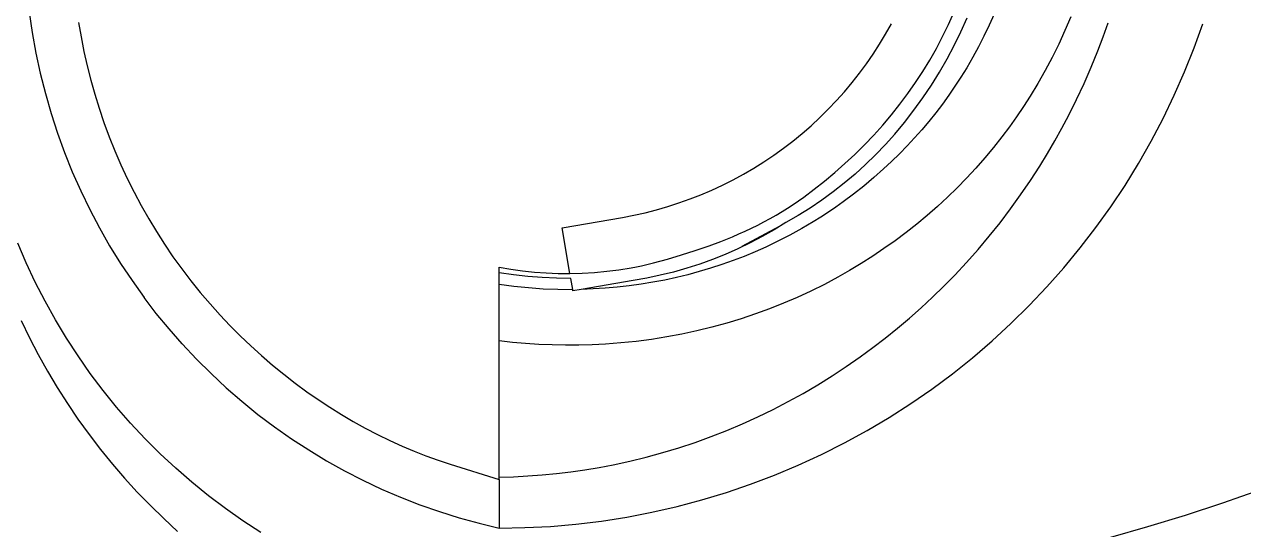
# Model space of a CAD drawing. Header units: inches. Extents: x -1 to 175, y 3 to 130.
# Drawn here: x 148.268 to 150.244, y 111.543 to 112.36 of the extents above; entities that cross this region are included whole.
import ezdxf

# ---------------------------------------------------------------- set-up
doc = ezdxf.new("R2010")
doc.units = ezdxf.units.IN
doc.header["$PDSIZE"] = -1
doc.layers.add('ZANO_R', color=7, linetype='Continuous', lineweight=0)
doc.layers.add('ZANO_W', color=1, linetype='Continuous', lineweight=0)
doc.styles.get("Standard").update_dxf_attribs({"font": 'ARIALUNI.TTF'})
doc.dimstyles.new('amerykanie', dxfattribs={"dimtxt": 50, "dimasz": 50, "dimexe": 0.5, "dimexo": 0.5, "dimgap": 1, "dimtad": 1, "dimdec": 0, "dimzin": 0, "dimlunit": 5, "dimtxsty": 'Standard', "dimcen": 0.09, "dimclrd": 1, "dimclre": 1, "dimclrt": 1, "dimazin": 0, "dimtfac": 1, "dimtdec": 0, "dimtmove": 0, "dimatfit": 3, "dimfxl": 1, "dimtzin": 0, "dimarcsym": 1})

# ---------------------------------------------------------------- blocks, each defined once
blk = doc.blocks.new('*D368')
at = {"layer": 'Defpoints', "color": 0}
for p in [(137.4775, 117.9367), (137.4775, 117.4851), (152.8964, 110.0175)]:
    blk.add_point(p, dxfattribs=at)
at = {"layer": 'ZANO_W', "color": 1, "lineweight": -2}
for p, q in [((137.4775, 117.9851), (137.4775, 118.4367)), ((152.8964, 110.5175), (152.8964, 118.4367)), ((151.8964, 117.9367), (138.4775, 117.9367))]:
    blk.add_line(p, q, dxfattribs=at)
at = {"layer": 'ZANO_W', "color": 1}
for points in [[(138.4775, 118.1034), (138.4775, 117.77), (137.4775, 117.9367)], [(151.8964, 117.77), (151.8964, 118.1034), (152.8964, 117.9367)]]:
    blk.add_solid(points, dxfattribs=at)
at = {"layer": 'ZANO_W', "color": 1, "insert": (145.187, 118.9558), "char_height": 1, "attachment_point": 5}
blk.add_mtext('15 7/16', dxfattribs=at)
blk = doc.blocks.new('*D370')
at = {"layer": 'Defpoints', "color": 0}
for p in [(149.1036, 116.9063), (152.9338, 94.0726), (157.9708, 94.0726)]:
    blk.add_point(p, dxfattribs=at)
at = {"layer": 'ZANO_W', "color": 1, "lineweight": -2}
for p, q in [((149.6036, 116.9063), (158.4708, 116.9063)), ((157.9708, 115.9063), (157.9708, 95.0726)), ((153.4338, 94.0726), (158.4708, 94.0726))]:
    blk.add_line(p, q, dxfattribs=at)
at = {"layer": 'ZANO_W', "color": 1}
for points in [[(158.1374, 115.9063), (157.8041, 115.9063), (157.9708, 116.9063)], [(157.8041, 95.0726), (158.1374, 95.0726), (157.9708, 94.0726)]]:
    blk.add_solid(points, dxfattribs=at)
at = {"layer": 'ZANO_W', "color": 1, "insert": (156.9517, 105.4895), "char_height": 1, "attachment_point": 5, "rotation": 90}
blk.add_mtext('22 13/16', dxfattribs=at)

msp = doc.modelspace()

# ---------------------------------------------------------------- linework, layer by layer
at = {"layer": 'ZANO_R'}
for p, q in [((148.2763, 112.37963), (148.28111, 112.34639)), ((149.76681, 112.35953), (149.77562, 112.37926)), ((149.84086, 112.37627), (149.8329, 112.35847)), ((148.3561, 112.36302), (148.36013, 112.3395)), ((149.66503, 112.34398), (149.67446, 112.36062)), ((149.75737, 112.34007), (149.76681, 112.35953)), ((149.7869, 112.34793), (149.79695, 112.37055)), ((149.8329, 112.35847), (149.82447, 112.34089)), ((149.96509, 112.37205), (149.95568, 112.34986)), ((150.0176, 112.33959), (150.02567, 112.36224)), ((150.16522, 112.32169), (150.1793, 112.36084)), ((148.28111, 112.34639), (148.28706, 112.31334)), ((148.36013, 112.3395), (148.36478, 112.31608)), ((149.6551, 112.32764), (149.66503, 112.34398)), ((149.7473, 112.32089), (149.75737, 112.34007)), ((149.77608, 112.32567), (149.7869, 112.34793)), ((149.82447, 112.34089), (149.81558, 112.32354)), ((149.95568, 112.34986), (149.94566, 112.32794)), ((150.00906, 112.3171), (150.0176, 112.33959)), ((148.36478, 112.31608), (148.37003, 112.29279)), ((149.64467, 112.31162), (149.6551, 112.32764)), ((149.73663, 112.30203), (149.7473, 112.32089)), ((149.76451, 112.30379), (149.77608, 112.32567)), ((149.81558, 112.32354), (149.80623, 112.30644)), ((149.94566, 112.32794), (149.93501, 112.30631)), ((149.99827, 112.29053), (150.00906, 112.3171)), ((150.14979, 112.28304), (150.16522, 112.32169)), ((148.28706, 112.31334), (148.29413, 112.28051)), ((149.62241, 112.28062), (149.63377, 112.29594)), ((149.63377, 112.29594), (149.64467, 112.31162)), ((149.72536, 112.28352), (149.73663, 112.30203)), ((149.75219, 112.28232), (149.76451, 112.30379)), ((149.80623, 112.30644), (149.79643, 112.28959)), ((149.93501, 112.30631), (149.92375, 112.28499)), ((148.29413, 112.28051), (148.30232, 112.24794)), ((148.37003, 112.29279), (148.37589, 112.26965)), ((149.6105, 112.2655), (149.62241, 112.28062)), ((149.71352, 112.26538), (149.72536, 112.28352)), ((149.73914, 112.26129), (149.75219, 112.28232)), ((149.79643, 112.28959), (149.78711, 112.27448)), ((149.92375, 112.28499), (149.91188, 112.26401)), ((149.98681, 112.26423), (149.99827, 112.29053)), ((150.13304, 112.24495), (150.14979, 112.28304)), ((148.37589, 112.26965), (148.38235, 112.24668)), ((149.5981, 112.25073), (149.6105, 112.2655)), ((149.70112, 112.24765), (149.71352, 112.26538)), ((149.72537, 112.24072), (149.73914, 112.26129)), ((149.77741, 112.25961), (149.76736, 112.24498)), ((149.78711, 112.27448), (149.77741, 112.25961)), ((149.91188, 112.26401), (149.8994, 112.24338)), ((149.97468, 112.23824), (149.98681, 112.26423)), ((148.30232, 112.24794), (148.31161, 112.21567)), ((148.38235, 112.24668), (148.38939, 112.22392)), ((149.57192, 112.22236), (149.58524, 112.23634)), ((149.58524, 112.23634), (149.5981, 112.25073)), ((149.68819, 112.23034), (149.70112, 112.24765)), ((149.71091, 112.22063), (149.72537, 112.24072)), ((149.76736, 112.24498), (149.75694, 112.2306)), ((149.8994, 112.24338), (149.88857, 112.22652)), ((149.9619, 112.21256), (149.97468, 112.23824)), ((150.11499, 112.20746), (150.13304, 112.24495)), ((148.38939, 112.22392), (148.39729, 112.20067)), ((149.55818, 112.20879), (149.57192, 112.22236)), ((149.67461, 112.21335), (149.68819, 112.23034)), ((149.69576, 112.20105), (149.71091, 112.22063)), ((149.74617, 112.2165), (149.73506, 112.20266)), ((149.75694, 112.2306), (149.74617, 112.2165)), ((149.88857, 112.22652), (149.87733, 112.20993)), ((148.31161, 112.21567), (148.322, 112.18373)), ((148.39729, 112.20067), (148.40582, 112.17761)), ((149.54403, 112.19567), (149.55818, 112.20879)), ((149.64576, 112.18045), (149.66045, 112.19671)), ((149.66045, 112.19671), (149.67461, 112.21335)), ((149.67995, 112.18201), (149.69576, 112.20105)), ((149.73506, 112.20266), (149.72362, 112.1891)), ((149.87733, 112.20993), (149.86568, 112.19361)), ((149.95084, 112.1916), (149.9619, 112.21256)), ((150.09565, 112.17062), (150.11499, 112.20746)), ((148.322, 112.18373), (148.33347, 112.15217)), ((148.40582, 112.17761), (148.41498, 112.15477)), ((149.51458, 112.17083), (149.52949, 112.18301)), ((149.52949, 112.18301), (149.54403, 112.19567)), ((149.63057, 112.1646), (149.64576, 112.18045)), ((149.67995, 112.18201), (149.66464, 112.16502)), ((149.72362, 112.1891), (149.71185, 112.17581)), ((149.85364, 112.17759), (149.83998, 112.16032)), ((149.86568, 112.19361), (149.85364, 112.17759)), ((149.93933, 112.17089), (149.95084, 112.1916)), ((149.4836, 112.14795), (149.49928, 112.15916)), ((149.49928, 112.15916), (149.51458, 112.17083)), ((149.61494, 112.14918), (149.63057, 112.1646)), ((149.66464, 112.16502), (149.64875, 112.14858)), ((149.69978, 112.16282), (149.6874, 112.15012)), ((149.71185, 112.17581), (149.69978, 112.16282)), ((149.83998, 112.16032), (149.82586, 112.14342)), ((149.92738, 112.15043), (149.93933, 112.17089)), ((150.07505, 112.13446), (150.09565, 112.17062)), ((148.33347, 112.15217), (148.34601, 112.12101)), ((148.41498, 112.15477), (148.42477, 112.13219)), ((149.4512, 112.127), (149.46757, 112.13722)), ((149.46757, 112.13722), (149.4836, 112.14795)), ((149.59891, 112.13423), (149.61494, 112.14918)), ((149.64875, 112.14858), (149.6323, 112.1327)), ((149.67473, 112.13771), (149.66176, 112.12561)), ((149.6874, 112.15012), (149.67473, 112.13771)), ((149.82586, 112.14342), (149.8113, 112.1269)), ((149.91499, 112.13023), (149.92738, 112.15043)), ((148.34601, 112.12101), (148.35961, 112.09031)), ((148.42477, 112.13219), (148.43516, 112.10988)), ((149.41757, 112.1081), (149.43453, 112.11728)), ((149.43453, 112.11728), (149.4512, 112.127)), ((149.56586, 112.10582), (149.58253, 112.11976)), ((149.58253, 112.11976), (149.59891, 112.13423)), ((149.61531, 112.11739), (149.5978, 112.10268)), ((149.6323, 112.1327), (149.61531, 112.11739)), ((149.66176, 112.12561), (149.64586, 112.11153)), ((149.8113, 112.1269), (149.79631, 112.11076)), ((149.89976, 112.10667), (149.91499, 112.13023)), ((150.05322, 112.09904), (150.07505, 112.13446)), ((148.43516, 112.10988), (148.44615, 112.08787)), ((149.38289, 112.09135), (149.40035, 112.09945)), ((149.40035, 112.09945), (149.41757, 112.1081)), ((149.54919, 112.09265), (149.56586, 112.10582)), ((149.5978, 112.10268), (149.57979, 112.08859)), ((149.62957, 112.09791), (149.61289, 112.08475)), ((149.64586, 112.11153), (149.62957, 112.09791)), ((149.79631, 112.11076), (149.78091, 112.09502)), ((149.88392, 112.0835), (149.89976, 112.10667)), ((150.03018, 112.06439), (150.05322, 112.09904)), ((148.35961, 112.09031), (148.37425, 112.06008)), ((148.44615, 112.08787), (148.45773, 112.06618)), ((149.34775, 112.07692), (149.36542, 112.08387)), ((149.36542, 112.08387), (149.38289, 112.09135)), ((149.52366, 112.07402), (149.53227, 112.08009)), ((149.53227, 112.08009), (149.54919, 112.09265)), ((149.57979, 112.08859), (149.56131, 112.07513)), ((149.61289, 112.08475), (149.59585, 112.07208)), ((149.76511, 112.07967), (149.74892, 112.06475)), ((149.78091, 112.09502), (149.76511, 112.07967)), ((149.8675, 112.06075), (149.88392, 112.0835)), ((148.37425, 112.06008), (148.38991, 112.03037)), ((148.45773, 112.06618), (148.46988, 112.04483)), ((149.27526, 112.05469), (149.29362, 112.05939)), ((149.29362, 112.05939), (149.31183, 112.06467)), ((149.31183, 112.06467), (149.32987, 112.07051)), ((149.32987, 112.07051), (149.34775, 112.07692)), ((149.49703, 112.05666), (149.50606, 112.06232)), ((149.50606, 112.06232), (149.51493, 112.0681)), ((149.51493, 112.0681), (149.52366, 112.07402)), ((149.54237, 112.06231), (149.523, 112.05016)), ((149.56131, 112.07513), (149.54237, 112.06231)), ((149.58404, 112.06373), (149.57208, 112.05561)), ((149.59585, 112.07208), (149.58404, 112.06373)), ((149.74892, 112.06475), (149.73235, 112.05024)), ((149.85051, 112.03842), (149.8675, 112.06075)), ((150.00595, 112.03056), (150.03018, 112.06439)), ((148.46988, 112.04483), (148.48245, 112.02405)), ((149.14027, 112.03022), (149.23819, 112.04706)), ((149.23819, 112.04706), (149.25678, 112.05058)), ((149.25678, 112.05058), (149.27526, 112.05469)), ((149.45764, 112.03464), (149.46761, 112.03983)), ((149.46761, 112.03983), (149.47749, 112.04522)), ((149.47749, 112.04522), (149.48729, 112.05083)), ((149.50321, 112.03868), (149.48432, 112.02701)), ((149.48729, 112.05083), (149.49703, 112.05666)), ((149.523, 112.05016), (149.50322, 112.03868)), ((149.54769, 112.04008), (149.52889, 112.02899)), ((149.55996, 112.04772), (149.54769, 112.04008)), ((149.57208, 112.05561), (149.55996, 112.04772)), ((149.73235, 112.05024), (149.71536, 112.03613)), ((149.83295, 112.01653), (149.85051, 112.03842)), ((148.38991, 112.03037), (148.40657, 112.00122)), ((148.48245, 112.02405), (148.4956, 112.00358)), ((149.15299, 111.95629), (149.14027, 112.03022)), ((149.41664, 112.01575), (149.42708, 112.02022)), ((149.42708, 112.02022), (149.43739, 112.02485)), ((149.43219, 112.00032), (149.49379, 112.0337)), ((149.43739, 112.02485), (149.44757, 112.02965)), ((149.44757, 112.02965), (149.45764, 112.03464)), ((149.48432, 112.02701), (149.46502, 112.01601)), ((149.50978, 112.01845), (149.49036, 112.00848)), ((149.52889, 112.02899), (149.50978, 112.01845)), ((149.69802, 112.02246), (149.68034, 112.00923)), ((149.71536, 112.03613), (149.69802, 112.02246)), ((149.98057, 111.99759), (150.00595, 112.03056)), ((148.27133, 111.97338), (148.25775, 112.00516)), ((148.40657, 112.00122), (148.42422, 111.97264)), ((148.4956, 112.00358), (148.50929, 111.98346)), ((149.35635, 111.99341), (149.3788, 112.00114)), ((149.3788, 112.00114), (149.39781, 112.0082)), ((149.39781, 112.0082), (149.41664, 112.01575)), ((149.44536, 112.00569), (149.42535, 111.99605)), ((149.46502, 112.01601), (149.44536, 112.00569)), ((149.47066, 111.99909), (149.45314, 111.99131)), ((149.49036, 112.00848), (149.47066, 111.99909)), ((149.68034, 112.00923), (149.66232, 111.99646)), ((149.81484, 111.9951), (149.83295, 112.01653)), ((148.50929, 111.98346), (148.52353, 111.96371)), ((149.28827, 111.97342), (149.31108, 111.97953)), ((149.31108, 111.97953), (149.33374, 111.98621)), ((149.33374, 111.98621), (149.35635, 111.99341)), ((149.38438, 111.9789), (149.36347, 111.97141)), ((149.40501, 111.98712), (149.38438, 111.9789)), ((149.42535, 111.99605), (149.40501, 111.98712)), ((149.43541, 111.98399), (149.41751, 111.97713)), ((149.45314, 111.99131), (149.43541, 111.98399)), ((149.64399, 111.98416), (149.62535, 111.97232)), ((149.66232, 111.99646), (149.64399, 111.98416)), ((149.79619, 111.97414), (149.81484, 111.9951)), ((149.95407, 111.96551), (149.98057, 111.99759)), ((148.286, 111.9421), (148.27133, 111.97338)), ((148.42422, 111.97264), (148.44284, 111.94469)), ((148.52353, 111.96371), (148.5383, 111.94435)), ((149.03818, 111.96655), (149.05713, 111.9632)), ((149.03818, 111.84691), (149.03818, 111.96655)), ((149.05713, 111.9632), (149.07619, 111.9605)), ((149.07619, 111.9605), (149.09532, 111.95846)), ((149.19285, 111.95807), (149.21272, 111.95991)), ((149.21272, 111.95991), (149.23251, 111.96237)), ((149.23251, 111.96237), (149.25222, 111.96547)), ((149.25222, 111.96547), (149.26076, 111.96708)), ((149.26076, 111.96708), (149.26925, 111.96888)), ((149.26925, 111.96888), (149.28827, 111.97342)), ((149.34232, 111.96465), (149.32094, 111.95862)), ((149.36347, 111.97141), (149.34232, 111.96465)), ((149.36283, 111.9593), (149.34432, 111.95429)), ((149.38121, 111.96478), (149.36283, 111.9593)), ((149.39944, 111.97072), (149.38121, 111.96478)), ((149.41751, 111.97713), (149.39944, 111.97072)), ((149.60641, 111.96096), (149.5872, 111.95008)), ((149.62535, 111.97232), (149.60641, 111.96096)), ((149.77701, 111.95366), (149.79619, 111.97414)), ((149.92648, 111.93436), (149.95407, 111.96551)), ((148.30175, 111.91134), (148.286, 111.9421)), ((148.44284, 111.94469), (148.46239, 111.91739)), ((148.5383, 111.94435), (148.55357, 111.9254)), ((149.06129, 111.95396), (149.03818, 111.95715)), ((149.08448, 111.95149), (149.06129, 111.95396)), ((149.10773, 111.94973), (149.08448, 111.95149)), ((149.09532, 111.95846), (149.11452, 111.95708)), ((149.13103, 111.94869), (149.10773, 111.94973)), ((149.11452, 111.95708), (149.13375, 111.95635)), ((149.15435, 111.94837), (149.13103, 111.94869)), ((149.13375, 111.95635), (149.15299, 111.95629)), ((149.15299, 111.95629), (149.17293, 111.95686)), ((149.15745, 111.93036), (149.15435, 111.94836)), ((149.25573, 111.94507), (149.17127, 111.93054)), ((149.17293, 111.95686), (149.19285, 111.95807)), ((149.27762, 111.94883), (149.25573, 111.94507)), ((149.28751, 111.942), (149.26828, 111.93886)), ((149.29937, 111.95335), (149.27762, 111.94883)), ((149.30665, 111.94563), (149.28751, 111.942)), ((149.32094, 111.95862), (149.29937, 111.95335)), ((149.32569, 111.94975), (149.30665, 111.94563)), ((149.34432, 111.95429), (149.32569, 111.94975)), ((149.5872, 111.95008), (149.56568, 111.93865)), ((149.75922, 111.93556), (149.77701, 111.95366)), ((148.55357, 111.9254), (148.56934, 111.90688)), ((149.03818, 111.93894), (149.06191, 111.93578)), ((149.06191, 111.93578), (149.08572, 111.93333)), ((149.08572, 111.93333), (149.1096, 111.93161)), ((149.1096, 111.93161), (149.13351, 111.93062)), ((149.13351, 111.93062), (149.15745, 111.93036)), ((149.15782, 111.92823), (149.15745, 111.93036)), ((149.17127, 111.93054), (149.15782, 111.92823)), ((149.19075, 111.93122), (149.17127, 111.93054)), ((149.2102, 111.93239), (149.19075, 111.93122)), ((149.22961, 111.93405), (149.2102, 111.93239)), ((149.24897, 111.93621), (149.22961, 111.93405)), ((149.26828, 111.93886), (149.24897, 111.93621)), ((149.54386, 111.92782), (149.52174, 111.9176)), ((149.56568, 111.93865), (149.54386, 111.92782)), ((149.74102, 111.91788), (149.75922, 111.93556)), ((149.89783, 111.90419), (149.92648, 111.93436)), ((148.31856, 111.88115), (148.30175, 111.91134)), ((148.48221, 111.89162), (148.46239, 111.91739)), ((148.56934, 111.90688), (148.58558, 111.8888)), ((149.49936, 111.908), (149.47671, 111.89901)), ((149.52174, 111.9176), (149.49936, 111.908)), ((149.70342, 111.88381), (149.72242, 111.90063)), ((149.72242, 111.90063), (149.74102, 111.91788)), ((149.86815, 111.87502), (149.89783, 111.90419)), ((148.26287, 111.88019), (148.27641, 111.85223)), ((148.3364, 111.85156), (148.31856, 111.88115)), ((148.50286, 111.86651), (148.48221, 111.89162)), ((148.58558, 111.8888), (148.60175, 111.87175)), ((149.43072, 111.88292), (149.40741, 111.87582)), ((149.45383, 111.89065), (149.43072, 111.88292)), ((149.47671, 111.89901), (149.45383, 111.89065)), ((149.68403, 111.86744), (149.70342, 111.88381)), ((148.52434, 111.8421), (148.50286, 111.86651)), ((148.60175, 111.87175), (148.61837, 111.85513)), ((149.35904, 111.86327), (149.33461, 111.858)), ((149.38332, 111.86921), (149.35904, 111.86327)), ((149.40741, 111.87582), (149.38332, 111.86921)), ((149.66427, 111.85153), (149.68403, 111.86744)), ((149.83749, 111.84689), (149.86815, 111.87502)), ((148.27641, 111.85223), (148.2907, 111.82476)), ((148.35527, 111.82261), (148.3364, 111.85156)), ((148.52434, 111.8421), (148.54728, 111.81764)), ((148.61837, 111.85513), (148.63541, 111.83894)), ((149.05967, 111.84457), (149.03818, 111.84691)), ((149.03818, 111.62644), (149.03818, 111.84691)), ((149.08121, 111.8427), (149.05967, 111.84457)), ((149.10278, 111.84132), (149.08121, 111.8427)), ((149.12438, 111.84043), (149.10278, 111.84132)), ((149.14599, 111.84002), (149.12438, 111.84043)), ((149.18921, 111.84071), (149.1676, 111.84012)), ((149.2108, 111.8418), (149.18921, 111.84071)), ((149.23572, 111.84369), (149.2108, 111.8418)), ((149.26058, 111.84625), (149.23572, 111.84369)), ((149.28536, 111.8495), (149.26058, 111.84625)), ((149.31005, 111.85341), (149.28536, 111.8495)), ((149.33461, 111.858), (149.31005, 111.85341)), ((149.64415, 111.83608), (149.66427, 111.85153)), ((149.80587, 111.81984), (149.83749, 111.84689)), ((148.2907, 111.82476), (148.30575, 111.79782)), ((148.37513, 111.79433), (148.35527, 111.82261)), ((148.63541, 111.83894), (148.65287, 111.82319)), ((148.65287, 111.82319), (148.67073, 111.80789)), ((149.1676, 111.84012), (149.14599, 111.84002)), ((149.60109, 111.80544), (149.62366, 111.82111)), ((149.62366, 111.82111), (149.64415, 111.83608)), ((148.54728, 111.81764), (148.57105, 111.79398)), ((148.67073, 111.80789), (148.68897, 111.79304)), ((149.57813, 111.79036), (149.60109, 111.80544)), ((149.77334, 111.7939), (149.80587, 111.81984)), ((148.30575, 111.79782), (148.32152, 111.7714)), ((148.39596, 111.76676), (148.37513, 111.79433)), ((148.57105, 111.79398), (148.59562, 111.77115)), ((148.68897, 111.79304), (148.70759, 111.77864)), ((149.55478, 111.77587), (149.57813, 111.79036)), ((149.73993, 111.76909), (149.77334, 111.7939)), ((148.32152, 111.7714), (148.33802, 111.74551)), ((148.41773, 111.73993), (148.39596, 111.76676)), ((148.59562, 111.77115), (148.62095, 111.74917)), ((148.70759, 111.77864), (148.72657, 111.7647)), ((148.72657, 111.7647), (148.74487, 111.75193)), ((149.50702, 111.74872), (149.53108, 111.76199)), ((149.53108, 111.76199), (149.55478, 111.77587)), ((149.70568, 111.74545), (149.73993, 111.76909)), ((148.33802, 111.74551), (148.35523, 111.72017)), ((148.62095, 111.74917), (148.64702, 111.72807)), ((148.74487, 111.75193), (148.76347, 111.73961)), ((149.48263, 111.73608), (149.50702, 111.74872)), ((149.67064, 111.72301), (149.70568, 111.74545)), ((148.44042, 111.71387), (148.41773, 111.73993)), ((148.64702, 111.72807), (148.6738, 111.70789)), ((148.76347, 111.73961), (148.78238, 111.72775)), ((148.78238, 111.72775), (148.80157, 111.71639)), ((149.4329, 111.71274), (149.45792, 111.72408)), ((149.45792, 111.72408), (149.48263, 111.73608)), ((149.63485, 111.70179), (149.67064, 111.72301)), ((148.35523, 111.72017), (148.37314, 111.6954)), ((148.46401, 111.68862), (148.44042, 111.71387)), ((148.6738, 111.70789), (148.70126, 111.68863)), ((148.80157, 111.71639), (148.82105, 111.70555)), ((148.82105, 111.70555), (148.8408, 111.69527)), ((149.38188, 111.692), (149.40752, 111.70203)), ((149.40752, 111.70203), (149.4329, 111.71274)), ((148.37314, 111.6954), (148.39172, 111.67119)), ((148.48845, 111.6642), (148.46401, 111.68862)), ((148.70126, 111.68863), (148.72936, 111.67032)), ((148.8408, 111.69527), (148.86081, 111.68556)), ((148.86081, 111.68556), (148.88109, 111.67645)), ((149.32983, 111.67399), (149.35597, 111.68264)), ((149.35597, 111.68264), (149.38188, 111.692)), ((149.59834, 111.68182), (149.63485, 111.70179)), ((148.39172, 111.67119), (148.41097, 111.64756)), ((148.51374, 111.64065), (148.48845, 111.6642)), ((148.72936, 111.67032), (148.75807, 111.65298)), ((148.88109, 111.67645), (148.90025, 111.6685)), ((148.90025, 111.6685), (148.9196, 111.66104)), ((149.27689, 111.65877), (149.30346, 111.66603)), ((149.30346, 111.66603), (149.32983, 111.67399)), ((149.52337, 111.64572), (149.56117, 111.66313)), ((149.56117, 111.66313), (149.59834, 111.68182)), ((148.41097, 111.64756), (148.43088, 111.62452)), ((148.75807, 111.65298), (148.78736, 111.63664)), ((148.9196, 111.66104), (148.93911, 111.65398)), ((148.93911, 111.65398), (148.95876, 111.64728)), ((148.95876, 111.64728), (149.03818, 111.6225)), ((149.20034, 111.64208), (149.22322, 111.64642)), ((149.22322, 111.64642), (149.25014, 111.65224)), ((149.25014, 111.65224), (149.27689, 111.65877)), ((149.485, 111.62963), (149.52337, 111.64572)), ((148.43088, 111.62452), (148.45142, 111.60209)), ((148.53982, 111.61798), (148.51374, 111.64065)), ((148.78736, 111.63664), (148.81719, 111.62132)), ((149.03818, 111.62644), (149.06147, 111.62708)), ((149.03818, 111.6225), (149.03818, 111.62644)), ((149.06147, 111.62708), (149.08474, 111.62825)), ((149.08474, 111.62825), (149.10797, 111.62996)), ((149.10797, 111.62996), (149.13116, 111.6322)), ((149.13116, 111.6322), (149.15429, 111.63496)), ((149.15429, 111.63496), (149.17735, 111.63826)), ((149.17735, 111.63826), (149.20034, 111.64208)), ((149.44609, 111.61488), (149.485, 111.62963)), ((148.56667, 111.59624), (148.53982, 111.61798)), ((148.81719, 111.62132), (148.84753, 111.60702)), ((148.84753, 111.60702), (148.87834, 111.59378)), ((149.03818, 111.6225), (149.03818, 111.54429)), ((149.4067, 111.60147), (149.44609, 111.61488)), ((150.21207, 111.58486), (150.27329, 111.60613)), ((148.45142, 111.60209), (148.47259, 111.58027)), ((148.59427, 111.57544), (148.56667, 111.59624)), ((148.87834, 111.59378), (148.90958, 111.58159)), ((149.32665, 111.57878), (149.36687, 111.58944)), ((149.36687, 111.58944), (149.4067, 111.60147)), ((150.15107, 111.56494), (150.21207, 111.58486)), ((148.47259, 111.58027), (148.49438, 111.55907)), ((148.62257, 111.55561), (148.59427, 111.57544)), ((148.90958, 111.58159), (148.94123, 111.57049)), ((148.94123, 111.57049), (148.97323, 111.56047)), ((149.24522, 111.56167), (149.28608, 111.56953)), ((149.28608, 111.56953), (149.32665, 111.57878)), ((150.09033, 111.54632), (150.15107, 111.56494)), ((148.49438, 111.55907), (148.51677, 111.53851)), ((148.65154, 111.53678), (148.62257, 111.55561)), ((148.97323, 111.56047), (149.00557, 111.55156)), ((149.00557, 111.55156), (149.03818, 111.54376)), ((149.03818, 111.54376), (149.07979, 111.54448)), ((149.07979, 111.54448), (149.12134, 111.54663)), ((149.12134, 111.54663), (149.1628, 111.55022)), ((149.1628, 111.55022), (149.20411, 111.55523)), ((149.20411, 111.55523), (149.24522, 111.56167)), ((150.02991, 111.52898), (150.09033, 111.54632))]:
    msp.add_line(p, q, dxfattribs=at)

# ---------------------------------------------------------------- dimensions: what is measured, and where the dimension line sits
at = {"layer": 'ZANO_W'}
dim = msp.add_linear_dim(base=(137.47751, 117.93668), p1=(152.89644, 110.01747), p2=(137.47751, 117.48508), dimstyle='amerykanie', override={"dimtxt": 1, "dimasz": 1, "dimgap": 0.5, "dimdec": 4, "dimaunit": 1, "dimadec": 1, "dimtdec": 4, "dimtmove": 1, "dimfrac": 2}, dxfattribs=at)
dim.commit()
dim.dimension.update_dxf_attribs({"geometry": '*D368', "text_midpoint": (145.18698, 118.95578)})
dim = msp.add_linear_dim(base=(157.97077, 94.07262), p1=(149.10362, 116.90633), p2=(152.93377, 94.07262), angle=90, dimstyle='amerykanie', override={"dimtxt": 1, "dimasz": 1, "dimgap": 0.5, "dimdec": 4, "dimaunit": 1, "dimadec": 1, "dimtdec": 4, "dimtmove": 1, "dimfrac": 2}, dxfattribs=at)
dim.commit()
dim.dimension.update_dxf_attribs({"geometry": '*D370', "text_midpoint": (156.95167, 105.48947)})

doc.saveas('drawing.dxf')
